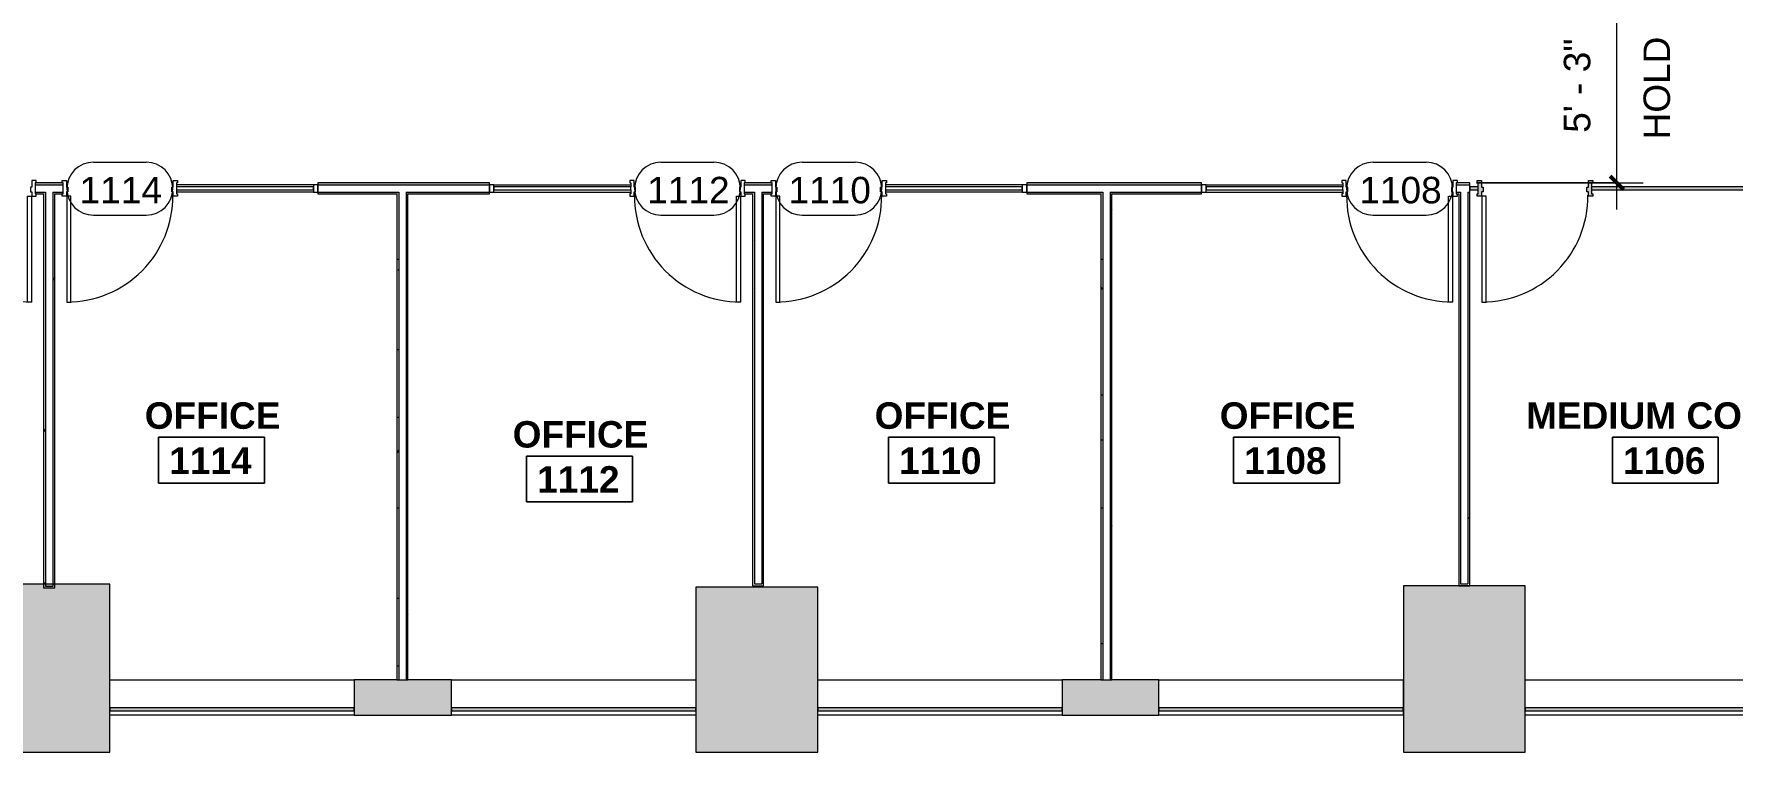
# Model space of a CAD drawing. Header units: inches. Extents: x 6664 to 8130, y 209 to 1287.
# Drawn here: x 7172 to 7749, y 209 to 453 of the extents above; entities that cross this region are included whole.
import ezdxf

# ---------------------------------------------------------------- set-up
doc = ezdxf.new("R2010")
doc.units = ezdxf.units.IN
doc.header["$MEASUREMENT"] = 0
for name, color, linetype, lineweight in [('A-ANNO-DIMS', 211, 'Continuous', 9), ('A-ANNO-DIMS-96', 211, 'Continuous', 9), ('A-AREA-IDEN', 2, 'Continuous', 9), ('A-COLS', 52, 'Continuous', 13), ('A-DOOR', 31, 'Continuous', 13), ('A-DOOR-IDEN', 31, 'Continuous', 9), ('A-GLAZ-CURT', 52, 'Continuous', 9), ('A-GLAZ-CWMG', 51, 'Continuous', 9), ('A-WALL', 113, 'Continuous', 13), ('A-WALL-PATT', 111, 'Continuous', 13), ('I-WALL', 2, 'Continuous', 9)]:
    doc.layers.add(name, color=color, linetype=linetype, lineweight=lineweight)
doc.styles.add('Swis721 Lt BT', font='swissl.ttf', dxfattribs={"height": 9})
doc.styles.add('Swis721 Lt BT_B', font='', dxfattribs={"height": 9})
doc.styles.get('Swis721 Lt BT_B').set_extended_font_data('Swis721 Lt BT', bold=True)
doc.dimstyles.new('OTJ_-_3_32__Linear__1_2__Tolerance', dxfattribs={"dimscale": 12, "dimtxt": 9.497835, "dimasz": 0.375, "dimexe": 0.75, "dimexo": 0.5, "dimgap": 0.5, "dimtad": 1, "dimdec": 1, "dimrnd": 0.5, "dimzin": 3, "dimdsep": 46, "dimlunit": 4, "dimtxsty": 'Swis721 Lt BT', "dimblk1": 'OBLIQUE', "dimblk2": 'OBLIQUE', "dimsah": 1, "dimcen": 0.09, "dimdle": 0.75, "dimazin": 0, "dimtfac": 1, "dimtdec": 4, "dimtix": 1, "dimtmove": 0, "dimatfit": 3, "dimfxl": 1, "dimtvp": 1, "dimfrac": 2, "dimtolj": 1, "dimtzin": 0, "dimarcsym": 2})
pattern_1 = [(0, (0, 0), (30.72, 7.68), [1.267, -21.773, 1.267, -21.773, -122.88]), (0, (0, 0), (30.72, 7.68), [-46.08, 1.267, -44.813, 1.267, -21.773, -53.76]), (0, (0, 0), (30.72, 7.68), [-115.2, 1.267, -14.093, 1.267, -37.133]), (120, (11.52, 3.84), (-22.011075, 22.7643004), [1.267, -21.773, 1.267, -21.773, -122.88]), (120, (11.52, 3.84), (-22.011075, 22.7643004), [-46.08, 1.267, -44.813, 1.267, -21.773, -53.76]), (120, (11.52, 3.84), (-22.011075, 22.7643004), [-115.2, 1.267, -14.093, 1.267, -37.133]), (240, (15.36, 19.2), (-8.708925, -30.4443004), [1.267, -21.773, 1.267, -21.773, -122.88]), (240, (15.36, 19.2), (-8.708925, -30.4443004), [-46.08, 1.267, -44.813, 1.267, -21.773, -53.76]), (240, (15.36, 19.2), (-8.708925, -30.4443004), [-115.2, 1.267, -14.093, 1.267, -37.133])]

# ---------------------------------------------------------------- blocks, each defined once
blk = doc.blocks.new('Door - Single - Solid Door - wood-8514569-11th FLOOR CONSTRUCTION')
at = {"layer": 'A-DOOR'}
h = blk.add_hatch(color=250, dxfattribs=at)
h.paths.add_polyline_path([(23.62, -2.71), (23.62, -1.96), (23.24, -1.96), (23.24, 1.79), (23.62, 1.79), (23.62, 2.54), (22.12, 2.54), (22.12, 0.29), (21.62, 0.29), (21.62, -1.21), (22.12, -1.21), (22.12, -2.71), (23.24, -2.71)], flags=0)
h.paths.add_polyline_path([(-15.26, -2.71), (-14.13, -2.71), (-14.13, -1.21), (-13.63, -1.21), (-13.63, 0.29), (-14.13, 0.29), (-14.13, 2.54), (-15.63, 2.54), (-15.63, 1.79), (-15.26, 1.79), (-15.26, -1.96), (-15.63, -1.96), (-15.63, -2.71)], flags=0)
at = {"layer": 'A-DOOR', "color": 8, "lineweight": 20}
for p, q in [((-15.63, 2.54), (-14.13, 2.54)), ((-15.63, 1.79), (-15.63, 2.54)), ((-15.26, 1.79), (-15.63, 1.79)), ((-15.26, 0.41), (-15.26, 1.79)), ((-14.13, 2.54), (-14.13, 0.29)), ((-14.13, 0.29), (-13.63, 0.29)), ((-13.63, 0.29), (-13.63, -1.21)), ((21.62, 0.29), (22.12, 0.29)), ((21.62, -1.21), (21.62, 0.29)), ((22.12, 2.54), (23.62, 2.54)), ((22.12, 0.29), (22.12, 2.54)), ((23.24, 1.79), (23.24, 0.41)), ((23.62, 1.79), (23.24, 1.79)), ((23.62, 2.54), (23.62, 1.79)), ((-15.63, -1.96), (-15.26, -1.96)), ((-15.63, -2.71), (-15.63, -1.96)), ((-14.13, -2.71), (-15.63, -2.71)), ((-15.26, -1.96), (-15.26, -0.59)), ((-14.13, -1.21), (-14.13, -2.71)), ((-13.63, -1.21), (-14.13, -1.21)), ((-12.63, -2.71), (-14.01, -2.71)), ((-14.01, -2.71), (-14.01, -38.71)), ((-12.63, -38.71), (-12.63, -2.71)), ((22.12, -1.21), (21.62, -1.21)), ((22.12, -2.71), (22.12, -1.21)), ((23.62, -2.71), (22.12, -2.71)), ((23.24, -0.59), (23.24, -1.96)), ((23.24, -1.96), (23.62, -1.96)), ((23.62, -1.96), (23.62, -2.71)), ((-14.01, -38.71), (-12.63, -38.71))]:
    blk.add_line(p, q, dxfattribs=at)
at = {"layer": 'A-DOOR', "lineweight": 9}
blk.add_arc((-14.01, -2.71), 36, 270, 0.5, dxfattribs=at)
blk = doc.blocks.new('Door - Single - Solid Door - wood-8514958-11th FLOOR CONSTRUCTION')
at = {"layer": 'A-DOOR', "lineweight": 9}
for p, q in [((-15.63, 2.54), (-14.13, 2.54)), ((-15.63, 1.79), (-15.63, 2.54)), ((-14.13, 2.54), (-14.13, 0.29)), ((-14.13, 0.29), (-13.63, 0.29)), ((-13.63, 0.29), (-13.63, -1.21)), ((21.62, 0.29), (22.12, 0.29)), ((21.62, -1.21), (21.62, 0.29)), ((22.12, 2.54), (23.62, 2.54)), ((22.12, 0.29), (22.12, 2.54)), ((23.24, 1.79), (23.24, 0.41)), ((23.62, 1.79), (23.24, 1.79)), ((23.62, 2.54), (23.62, 1.79)), ((-15.63, -2.71), (-15.63, -1.96)), ((-14.13, -2.71), (-15.63, -2.71)), ((-14.13, -1.21), (-14.13, -2.71)), ((-13.63, -1.21), (-14.13, -1.21)), ((22.12, -1.21), (21.62, -1.21)), ((22.12, -2.71), (22.12, -1.21)), ((23.62, -2.71), (22.12, -2.71)), ((23.24, -0.59), (23.24, -1.96)), ((23.24, -1.96), (23.62, -1.96)), ((23.62, -1.96), (23.62, -2.71))]:
    blk.add_line(p, q, dxfattribs=at)
at = {"layer": 'A-DOOR'}
for p, q in [((-12.63, -2.71), (-14.01, -2.71)), ((-14.01, -2.71), (-14.01, -38.71)), ((-12.63, -38.71), (-12.63, -2.71)), ((-14.01, -38.71), (-12.63, -38.71))]:
    blk.add_line(p, q, dxfattribs=at)
at = {"layer": 'A-DOOR', "lineweight": 9}
blk.add_arc((-14.01, -2.71), 36, 270, 0.5, dxfattribs=at)
blk = doc.blocks.new('Door - Single - Solid Door - wood-8514988-11th FLOOR CONSTRUCTION')
at = {"layer": 'A-DOOR'}
for p, q in [((-14.01, 38.71), (-12.63, 38.71)), ((-14.01, 2.71), (-14.01, 38.71)), ((-12.63, 38.71), (-12.63, 2.71)), ((-12.63, 2.71), (-14.01, 2.71))]:
    blk.add_line(p, q, dxfattribs=at)
at = {"layer": 'A-DOOR', "lineweight": 9}
for p, q in [((-15.63, 2.71), (-15.63, 1.96)), ((-14.13, 2.71), (-15.63, 2.71)), ((-14.13, 1.21), (-14.13, 2.71)), ((-13.63, 1.21), (-14.13, 1.21)), ((-13.63, -0.29), (-13.63, 1.21)), ((22.12, 1.21), (21.62, 1.21)), ((21.62, 1.21), (21.62, -0.29)), ((23.62, 2.71), (22.12, 2.71)), ((22.12, 2.71), (22.12, 1.21)), ((23.24, 0.59), (23.24, 1.96)), ((23.24, 1.96), (23.62, 1.96)), ((23.62, 1.96), (23.62, 2.71)), ((-15.63, -1.79), (-15.63, -2.54)), ((-15.63, -2.54), (-14.13, -2.54)), ((-14.13, -2.54), (-14.13, -0.29)), ((-14.13, -0.29), (-13.63, -0.29)), ((21.62, -0.29), (22.12, -0.29)), ((22.12, -0.29), (22.12, -2.54)), ((22.12, -2.54), (23.62, -2.54)), ((23.24, -1.79), (23.24, -0.41)), ((23.62, -1.79), (23.24, -1.79)), ((23.62, -2.54), (23.62, -1.79))]:
    blk.add_line(p, q, dxfattribs=at)
blk.add_arc((-14.01, 2.71), 36, 359.5, 90, dxfattribs=at)
blk = doc.blocks.new('System Panel - Glazed-7764508-11th FLOOR CONSTRUCTION')
at = {"layer": 'A-GLAZ-CURT'}
blk.add_hatch(color=7, dxfattribs=at).paths.add_polyline_path([(41.5, -0.5), (41.5, 0.5), (-41.5, 0.5), (-41.5, -0.5)], flags=0)
at = {"layer": 'A-GLAZ-CURT', "color": 8, "lineweight": 20}
for p, q in [((41.5, 0.5), (-41.5, 0.5)), ((-41.5, 0.5), (-41.5, -0.5)), ((41.5, -0.5), (41.5, 0.5)), ((-41.5, -0.5), (41.5, -0.5))]:
    blk.add_line(p, q, dxfattribs=at)
blk = doc.blocks.new('System Panel - Glazed-8515448-11th FLOOR CONSTRUCTION')
at = {"layer": 'A-GLAZ-CURT', "lineweight": 13}
for p, q in [((23.25, 0.5), (-23.25, 0.5)), ((-23.25, 0.5), (-23.25, -0.5)), ((23.25, -0.5), (23.25, 0.5)), ((-23.25, -0.5), (23.25, -0.5))]:
    blk.add_line(p, q, dxfattribs=at)
blk = doc.blocks.new('System Panel - Glazed-8515452-11th FLOOR CONSTRUCTION')
at = {"layer": 'A-GLAZ-CURT', "lineweight": 13}
for p, q in [((23.25, 0.5), (-23.25, 0.5)), ((-23.25, 0.5), (-23.25, -0.5)), ((23.25, -0.5), (23.25, 0.5)), ((-23.25, -0.5), (23.25, -0.5))]:
    blk.add_line(p, q, dxfattribs=at)
blk = doc.blocks.new('System Panel - Glazed-8489580-11th FLOOR CONSTRUCTION')
at = {"layer": 'A-GLAZ-CURT'}
h = blk.add_hatch(color=7, dxfattribs=at)
h.paths.add_polyline_path([(-36.6, -0.5), (108.87, -0.5), (108.87, 0.5), (-67.5, 0.5), (-67.5, -0.5)], flags=0)
h.paths.add_polyline_path([(-106, -0.5), (-106, 0.5), (-108.87, 0.5), (-108.87, -0.5)], flags=0)
at = {"layer": 'A-GLAZ-CURT', "color": 8, "lineweight": 20}
for p, q in [((-106, 0.5), (-108.87, 0.5)), ((-108.87, 0.5), (-108.87, -0.5)), ((-106, -0.5), (-106, 0.5)), ((108.87, 0.5), (-67.5, 0.5)), ((-67.5, 0.5), (-67.5, -0.5)), ((108.87, -0.5), (108.87, 0.5)), ((-108.87, -0.5), (-106, -0.5)), ((-67.5, -0.5), (108.87, -0.5))]:
    blk.add_line(p, q, dxfattribs=at)
blk = doc.blocks.new('Rectangular Mullion - 1_5_ x 2_5_ rectangular-8515449-11th FLOOR CONSTRUCTION')
at = {"layer": 'A-GLAZ-CWMG', "lineweight": 20}
for p, q in [((-1.5, 1.25), (0, 1.25)), ((-1.5, -1.25), (-1.5, 1.25)), ((0, 1.25), (0, -1.25)), ((0, -1.25), (-1.5, -1.25))]:
    blk.add_line(p, q, dxfattribs=at)
blk = doc.blocks.new('Rectangular Mullion - 1_5_ x 2_5_ rectangular-8515453-11th FLOOR CONSTRUCTION')
at = {"layer": 'A-GLAZ-CWMG', "lineweight": 20}
for p, q in [((-1.5, 1.25), (0, 1.25)), ((-1.5, -1.25), (-1.5, 1.25)), ((0, 1.25), (0, -1.25)), ((0, -1.25), (-1.5, -1.25))]:
    blk.add_line(p, q, dxfattribs=at)
blk = doc.blocks.new('Rectangular Mullion - 1_5_ x 2_5_ rectangular-8515447-11th FLOOR CONSTRUCTION')
at = {"layer": 'A-GLAZ-CWMG'}
for p, q in [((7570.61, 401.61), (7617.11, 401.61)), ((7570.61, 399.11), (7617.11, 399.11))]:
    blk.add_line(p, q, dxfattribs=at)
blk = doc.blocks.new('Rectangular Mullion - 1_5_ x 2_5_ rectangular-8515451-11th FLOOR CONSTRUCTION')
at = {"layer": 'A-GLAZ-CWMG'}
for p, q in [((7508.2, 401.61), (7461.7, 401.61)), ((7508.2, 399.11), (7461.7, 399.11))]:
    blk.add_line(p, q, dxfattribs=at)
blk = doc.blocks.new('Room Tag - Room Name and Number-3379422-11th FLOOR CONSTRUCTION')
at = {"layer": 'A-AREA-IDEN'}
for p, q in [((-0.1881, -0.1636), (-0.1881, -0.0018)), ((-0.1881, -0.0018), (0.1869, -0.0018)), ((0.1869, -0.0018), (-0.1881, -0.0018)), ((-0.1881, -0.0018), (-0.1881, -0.1636)), ((0.1869, -0.0018), (0.1869, -0.1636)), ((0.1869, -0.1636), (0.1869, -0.0018)), ((0.1869, -0.1636), (-0.1881, -0.1636)), ((-0.1881, -0.1636), (0.1869, -0.1636))]:
    blk.add_line(p, q, dxfattribs=at)
blk = doc.blocks.new('Door Tag - Door Tag-41184-11th FLOOR CONSTRUCTION')
at = {"layer": 'A-DOOR-IDEN'}
for p, q in [((-0.09375, 0.09375), (0.09375, 0.09375)), ((-0.09375, -0.09375), (0.09375, -0.09375))]:
    blk.add_line(p, q, dxfattribs=at)
for centre, start, end in [((-0.09375, 0), 90, 270), ((0.09375, 0), 270, 90)]:
    blk.add_arc(centre, 0.09375, start, end, dxfattribs=at)
blk = doc.blocks.new('DIMBLOCK4-11th FLOOR CONSTRUCTION')
at = {"layer": 'A-ANNO-DIMS-96'}
for p, q in [((7710.17, 393.23), (7710.17, 474.36)), ((7655.99, 465.36), (7719.17, 465.36)), ((7710.17, 465.36), (7655.99, 465.36)), ((7662.49, 402.23), (7719.17, 402.23)), ((7710.17, 402.23), (7662.49, 402.23))]:
    blk.add_line(p, q, dxfattribs=at)
at = {"layer": 'A-ANNO-DIMS-96', "lineweight": 50}
for p, q in [((7710.17, 465.36), (7707.92, 467.61)), ((7710.17, 465.36), (7712.42, 463.11)), ((7710.17, 402.23), (7707.92, 404.48)), ((7710.17, 402.23), (7712.42, 399.98))]:
    blk.add_line(p, q, dxfattribs=at)
at = {"layer": 'A-ANNO-DIMS-96', "color": 0, "char_height": 9, "attachment_point": 1, "rotation": 90, "line_spacing_factor": 1.005062, "style": 'Swis721 Lt BT'}
for s, insert, width in [('5\' - 3"', (7692.16, 419.25), 34.9159), ('HOLD', (7719.24, 416.99), 40.3432)]:
    blk.add_mtext(s, dxfattribs=dict(at, insert=insert, width=width))
blk = doc.blocks.new('_Oblique')
at = {"color": 0, "linetype": 'ByBlock', "lineweight": -2}
blk.add_line((-0.5, -0.5), (0.5, 0.5), dxfattribs=at)

msp = doc.modelspace()

# ---------------------------------------------------------------- hatches: boundary and pattern name
at = {"layer": 'A-COLS', "lineweight": 9}
h = msp.add_hatch(color=7, dxfattribs=at)
h.paths.add_polyline_path([(6917.74, 208.52), (6958.99, 208.52), (6958.99, 266.36), (6917.74, 266.36)], flags=0)
h.paths.add_polyline_path([(7919.99, 208.86), (7919.99, 264.61), (7877.99, 264.61), (7877.99, 208.86)], flags=0)
h.paths.add_polyline_path([(7678.99, 208.86), (7678.99, 265.36), (7637.74, 265.36), (7637.74, 208.86)], flags=0)
h.paths.add_polyline_path([(7438.74, 208.86), (7438.74, 264.86), (7397.24, 264.86), (7397.24, 208.86), (7420.62, 208.86)], flags=0)
h.paths.add_polyline_path([(7198.24, 208.86), (7198.24, 265.86), (7157.99, 265.86), (7157.99, 208.86)], flags=0)
h.paths.add_polyline_path([(6797.99, 232.36), (6837.99, 232.36), (6837.99, 266.36), (6797.99, 266.36)], flags=0)
h.paths.add_polyline_path([(8121.74, 239.49), (8121.74, 274.69), (8109.99, 274.69), (8109.99, 239.49)], flags=0)
h.paths.add_polyline_path([(6707.38, 344.86), (6715.49, 344.86), (6715.49, 384.48), (6681.49, 384.48), (6681.49, 344.86), (6707.25, 344.86)], flags=0)
h.paths.add_polyline_path([(8121.74, 469.48), (8121.74, 492.36), (8109.99, 492.36), (8109.99, 469.48), (8121.12, 469.48)], flags=0)
h.paths.add_polyline_path([(6664.49, 478.17), (6726.99, 478.17), (6726.99, 519.17), (6664.49, 519.17)], flags=0)
h.paths.add_polyline_path([(6664.49, 612.49), (6697.16, 612.49), (6697.16, 653.49), (6664.49, 653.49)], flags=0)
h.paths.add_polyline_path([(8118.95, 708.36), (8121.74, 708.36), (8121.74, 732.36), (8109.99, 732.36), (8109.99, 708.36)], flags=0)
h.paths.add_polyline_path([(6664.49, 746.8), (6726.99, 746.8), (6726.99, 787.8), (6664.49, 787.8), (6664.49, 748.58)], flags=0)
h.paths.add_polyline_path([(6718.26, 881.12), (6718.26, 922.12), (6664.49, 922.12), (6664.49, 881.12), (6718.04, 881.12)], flags=0)
h.paths.add_polyline_path([(6780.73, 1037.09), (6815.03, 1059.37), (6796.58, 1087.79), (6762.27, 1065.52), (6775.18, 1045.64)], flags=0)
h.paths.add_polyline_path([(8042.08, 1083.71), (8048.79, 1098.79), (8026.2, 1108.84), (8019.49, 1093.77)], flags=0)
h.paths.add_polyline_path([(6935.81, 1146.19), (6962.6, 1163.7), (6947.63, 1186.61), (6920.84, 1169.11), (6927.75, 1158.52)], flags=0)
h.paths.add_polyline_path([(7674.09, 1248.53), (7681.39, 1264.18), (7659.41, 1273.97), (7652.29, 1258.7), (7662.21, 1254.07)], flags=0)
h.paths.add_polyline_path([(7420.62, 1256.36), (7433.99, 1256.36), (7433.99, 1274.36), (7413.99, 1274.36), (7413.99, 1256.36)], flags=0)
h.paths.add_polyline_path([(7198.49, 1257.36), (7198.49, 1287.25), (7166.49, 1287.25), (7166.49, 1257.36)], flags=0)
h.paths.add_polyline_path([(7659.82, 1274.86), (7674.42, 1274.86), (7662.43, 1280.45), (7662.21, 1279.98)], flags=0)
at = {"layer": 'A-WALL-PATT', "lineweight": 9}
h = msp.add_hatch(dxfattribs=at)
h.set_pattern_fill('FP_1', color=256, style=0, pattern_type=2)
h.set_pattern_definition(pattern_1)
h.paths.add_polyline_path([(7655.99, 398.48), (7656.49, 398.48), (7656.49, 399.11), (7655.61, 399.11), (7655.61, 398.48)], flags=0)
h.paths.add_polyline_path([(7535.5, 398.48), (7535.5, 399.11), (7509.7, 399.11), (7509.7, 398.48), (7534.87, 398.48)], flags=0)
h.paths.add_polyline_path([(7420.62, 398.48), (7423.2, 398.48), (7423.2, 399.11), (7419.7, 399.11), (7419.7, 398.48), (7420.33, 398.48)], flags=0)
h.paths.add_polyline_path([(7569.11, 398.48), (7569.11, 399.11), (7538, 399.11), (7538, 398.48), (7538.62, 398.48)], flags=0)
h.paths.add_polyline_path([(7413.7, 398.48), (7417.2, 398.48), (7417.2, 399.11), (7413.7, 399.11)], flags=0)
h.paths.add_polyline_path([(7316.65, 398.48), (7327.2, 398.48), (7327.2, 399.11), (7298.86, 399.11), (7298.86, 398.48), (7299.48, 398.48)], flags=0)
h.paths.add_polyline_path([(7268.86, 398.48), (7296.36, 398.48), (7296.36, 399.11), (7268.86, 399.11)], flags=0)
h.paths.add_polyline_path([(7179.48, 398.48), (7182.36, 398.48), (7182.36, 399.11), (7178.86, 399.11), (7178.86, 398.48)], flags=0)
h.paths.add_polyline_path([(7172.86, 398.48), (7176.36, 398.48), (7176.36, 399.11), (7172.86, 399.11)], flags=0)
h.paths.add_polyline_path([(7057.11, 398.48), (7057.74, 398.48), (7057.74, 399.11), (7031.24, 399.11), (7031.24, 398.48)], flags=0)
h.paths.add_polyline_path([(7060.86, 398.48), (7086.36, 398.48), (7086.36, 399.11), (7060.24, 399.11), (7060.24, 398.48)], flags=0)
h.paths.add_polyline_path([(6938.11, 398.48), (6938.74, 398.48), (6938.74, 399.11), (6935.24, 399.11), (6935.24, 398.48)], flags=0)
h.paths.add_polyline_path([(6944.74, 398.48), (6944.74, 399.11), (6941.24, 399.11), (6941.24, 398.48), (6941.86, 398.48)], flags=0)
h.paths.add_polyline_path([(6876.83, 398.48), (6876.86, 398.48), (6876.83, 399.11), (6876.21, 399.11), (6876.21, 398.48)], flags=0)
h.paths.add_polyline_path([(6873.64, 398.48), (6873.71, 398.48), (6873.71, 399.11), (6873.08, 399.11), (6873.08, 398.48)], flags=0)
h.paths.add_polyline_path([(6896.74, 398.48), (6896.74, 399.11), (6896.36, 399.11), (6896.36, 398.48)], flags=0)
h = msp.add_hatch(dxfattribs=at)
h.set_pattern_fill('FP_1', color=256, style=0, pattern_type=2)
h.set_pattern_definition(pattern_1)
h.paths.add_polyline_path([(7655.61, 401.61), (7656.49, 401.65), (7656.49, 402.23), (7655.61, 402.23)], flags=0)
h.paths.add_polyline_path([(7524.58, 401.61), (7569.11, 401.61), (7569.11, 402.23), (7509.7, 402.23), (7509.7, 401.61)], flags=0)
h.paths.add_polyline_path([(7420.34, 401.61), (7423.2, 401.61), (7423.2, 402.23), (7413.7, 402.23), (7413.7, 401.61), (7420.33, 401.61)], flags=0)
h.paths.add_polyline_path([(7316.65, 401.61), (7327.2, 401.61), (7327.2, 402.23), (7268.86, 402.23), (7268.86, 401.61), (7298.86, 401.61)], flags=0)
h.paths.add_polyline_path([(7182.36, 401.61), (7182.36, 402.23), (7172.86, 402.23), (7172.86, 401.61), (7179.5, 401.61)], flags=0)
h.paths.add_polyline_path([(7057.74, 401.61), (7086.36, 401.61), (7086.36, 402.23), (7031.24, 402.23), (7031.24, 401.61)], flags=0)
h.paths.add_polyline_path([(6941.24, 401.61), (6944.74, 401.61), (6944.74, 402.23), (6935.24, 402.23), (6935.24, 401.61), (6938.74, 401.61)], flags=0)
h.paths.add_polyline_path([(6876.77, 401.61), (6876.86, 401.61), (6876.83, 402.23), (6876.21, 402.23), (6876.21, 401.61)], flags=0)
h.paths.add_polyline_path([(6896.36, 401.61), (6896.74, 401.61), (6896.74, 402.23), (6896.36, 402.23), (6896.36, 401.98)], flags=0)
h = msp.add_hatch(dxfattribs=at)
h.set_pattern_fill('FP_1', color=256, style=0, pattern_type=2)
h.set_pattern_definition(pattern_1)
h.paths.add_polyline_path([(7175.73, 265.86), (7176.36, 265.86), (7176.36, 398.48), (7175.73, 398.48), (7175.73, 302.99)], flags=0)
h = msp.add_hatch(dxfattribs=at)
h.set_pattern_fill('FP_1', color=256, style=0, pattern_type=2)
h.set_pattern_definition(pattern_1)
h.paths.add_polyline_path([(7178.86, 265.86), (7179.48, 265.86), (7179.48, 398.48), (7178.86, 398.48), (7178.86, 265.86)], flags=0)
h = msp.add_hatch(dxfattribs=at)
h.set_pattern_fill('FP_1', color=256, style=0, pattern_type=2)
h.set_pattern_definition(pattern_1)
h.paths.add_polyline_path([(7296.36, 233.36), (7296.36, 398.48), (7295.73, 398.48), (7295.73, 233.36)], flags=0)
h = msp.add_hatch(dxfattribs=at)
h.set_pattern_fill('FP_1', color=256, style=0, pattern_type=2)
h.set_pattern_definition(pattern_1)
h.paths.add_polyline_path([(7299.48, 233.36), (7299.48, 398.48), (7298.86, 398.48), (7298.86, 233.36)], flags=0)
h = msp.add_hatch(dxfattribs=at)
h.set_pattern_fill('FP_1', color=256, style=0, pattern_type=2)
h.set_pattern_definition(pattern_1)
h.paths.add_polyline_path([(7416.58, 265.36), (7417.2, 265.36), (7417.2, 398.48), (7416.58, 398.48), (7416.58, 265.98)], flags=0)
h = msp.add_hatch(dxfattribs=at)
h.set_pattern_fill('FP_1', color=256, style=0, pattern_type=2)
h.set_pattern_definition(pattern_1)
h.paths.add_polyline_path([(7419.7, 265.36), (7420.33, 265.36), (7420.33, 398.48), (7419.7, 398.48), (7419.7, 265.98), (7417.2, 265.98), (7417.2, 265.36), (7419.7, 265.36)], flags=0)
h = msp.add_hatch(dxfattribs=at)
h.set_pattern_fill('FP_1', color=256, style=0, pattern_type=2)
h.set_pattern_definition(pattern_1)
h.paths.add_polyline_path([(7535.5, 233.36), (7535.5, 398.48), (7534.87, 398.48), (7534.87, 233.36)], flags=0)
h = msp.add_hatch(dxfattribs=at)
h.set_pattern_fill('FP_1', color=256, style=0, pattern_type=2)
h.set_pattern_definition(pattern_1)
h.paths.add_polyline_path([(7538, 233.36), (7538.62, 233.36), (7538.62, 398.48), (7538, 398.48), (7538, 233.83)], flags=0)
h = msp.add_hatch(dxfattribs=at)
h.set_pattern_fill('FP_1', color=256, style=0, pattern_type=2)
h.set_pattern_definition(pattern_1)
h.paths.add_polyline_path([(7656.49, 265.36), (7657.11, 265.36), (7657.11, 399.11), (7656.49, 399.11), (7656.49, 265.98)], flags=0)
h = msp.add_hatch(dxfattribs=at)
h.set_pattern_fill('FP_1', color=256, style=0, pattern_type=2)
h.set_pattern_definition(pattern_1)
h.paths.add_polyline_path([(7659.61, 265.36), (7660.24, 265.36), (7660.24, 398.48), (7659.61, 398.48), (7659.61, 265.98), (7657.11, 265.98), (7657.11, 265.36), (7659.61, 265.36)], flags=0)
for points in [[(7281.24, 221.36), (7314.3, 221.36), (7314.3, 233.36), (7281.24, 233.36)], [(7535.5, 221.36), (7554.62, 221.36), (7554.62, 233.36), (7521.74, 233.36), (7521.74, 221.36)], [(7637.62, 221.36), (7637.74, 221.36), (7637.74, 233.36), (7637.62, 233.36), (7637.62, 222.86)]]:
    msp.add_hatch(color=7, dxfattribs=at).paths.add_polyline_path(points, flags=0)

# ---------------------------------------------------------------- linework, layer by layer
at = {"layer": 'A-COLS', "color": 8, "lineweight": 20}
for p, q in [((7198.24, 265.86), (7157.99, 265.86)), ((7198.24, 208.86), (7198.24, 265.86)), ((7438.74, 264.86), (7397.24, 264.86)), ((7397.24, 264.86), (7397.24, 208.86)), ((7438.74, 208.86), (7438.74, 264.86)), ((7678.99, 265.36), (7637.74, 265.36)), ((7637.74, 265.36), (7637.74, 208.86)), ((7678.99, 208.86), (7678.99, 265.36)), ((7157.99, 208.86), (7198.24, 208.86)), ((7397.24, 208.86), (7438.74, 208.86)), ((7637.74, 208.86), (7678.99, 208.86))]:
    msp.add_line(p, q, dxfattribs=at)
at = {"layer": 'A-WALL'}
for p, q in [((7172.86, 401.61), (7182.36, 401.61)), ((7172.86, 399.11), (7176.36, 399.11)), ((7176.36, 399.11), (7176.36, 265.23)), ((7178.86, 399.11), (7178.86, 265.23)), ((7178.86, 399.11), (7182.36, 399.11)), ((7268.86, 401.61), (7327.2, 401.61)), ((7268.86, 399.11), (7296.36, 399.11)), ((7296.36, 399.11), (7296.36, 233.36)), ((7298.86, 399.11), (7298.86, 233.36)), ((7298.86, 399.11), (7327.2, 399.11)), ((7413.7, 401.61), (7423.2, 401.61)), ((7413.7, 399.11), (7417.2, 399.11)), ((7417.2, 399.11), (7417.2, 265.98)), ((7419.7, 399.11), (7423.2, 399.11)), ((7419.7, 399.11), (7419.7, 265.98)), ((7509.7, 401.61), (7569.11, 401.61)), ((7509.7, 399.11), (7535.5, 399.11)), ((7535.5, 399.11), (7535.5, 233.36)), ((7538, 399.11), (7569.11, 399.11)), ((7538, 399.11), (7538, 233.36)), ((7655.61, 401.61), (7660.24, 401.61)), ((7655.61, 399.11), (7657.11, 399.11)), ((7657.11, 399.11), (7657.11, 265.98)), ((7659.61, 399.11), (7659.61, 265.98)), ((7659.61, 399.11), (7660.24, 399.11)), ((7417.2, 265.98), (7419.7, 265.98)), ((7657.11, 265.98), (7659.61, 265.98)), ((7176.36, 265.23), (7178.86, 265.23)), ((7295.73, 233.36), (7299.48, 233.36)), ((7534.87, 233.36), (7538.62, 233.36))]:
    msp.add_line(p, q, dxfattribs=at)
at = {"layer": 'A-WALL', "lineweight": 9}
for p, q in [((7198.24, 233.36), (7281.24, 233.36)), ((7314.3, 233.36), (7397.24, 233.36)), ((7438.74, 233.36), (7521.74, 233.36)), ((7554.62, 233.36), (7637.62, 233.36)), ((7678.99, 233.36), (7761.99, 233.36)), ((7281.24, 221.36), (7198.24, 221.36)), ((7397.24, 221.36), (7314.3, 221.36)), ((7521.74, 221.36), (7438.74, 221.36)), ((7637.62, 221.36), (7554.62, 221.36)), ((7761.99, 221.36), (7678.99, 221.36))]:
    msp.add_line(p, q, dxfattribs=at)
at = {"layer": 'A-WALL', "color": 8, "lineweight": 20}
for p, q in [((7295.73, 233.36), (7281.24, 233.36)), ((7281.24, 233.36), (7281.24, 221.36)), ((7314.3, 233.36), (7299.48, 233.36)), ((7314.3, 221.36), (7314.3, 233.36)), ((7534.87, 233.36), (7521.74, 233.36)), ((7521.74, 233.36), (7521.74, 221.36)), ((7554.62, 233.36), (7538.62, 233.36)), ((7554.62, 221.36), (7554.62, 233.36)), ((7637.74, 233.36), (7637.62, 233.36)), ((7637.62, 233.36), (7637.62, 221.36)), ((7637.74, 221.36), (7637.74, 233.36)), ((7281.24, 221.36), (7314.3, 221.36)), ((7521.74, 221.36), (7554.62, 221.36)), ((7637.62, 221.36), (7637.74, 221.36))]:
    msp.add_line(p, q, dxfattribs=at)
at = {"layer": 'I-WALL', "lineweight": 13}
for p, q in [((7182.36, 402.23), (7172.86, 402.23)), ((7172.86, 402.23), (7172.86, 398.48)), ((7172.86, 398.48), (7175.73, 398.48)), ((7175.73, 398.48), (7175.73, 264.61)), ((7179.48, 264.61), (7179.48, 398.48)), ((7179.48, 398.48), (7182.36, 398.48)), ((7182.36, 398.48), (7182.36, 402.23)), ((7327.2, 402.23), (7268.86, 402.23)), ((7268.86, 402.23), (7268.86, 398.48)), ((7268.86, 398.48), (7295.73, 398.48)), ((7295.73, 398.48), (7295.73, 233.36)), ((7299.48, 233.36), (7299.48, 398.48)), ((7299.48, 398.48), (7327.2, 398.48)), ((7327.2, 398.48), (7327.2, 402.23)), ((7423.2, 402.23), (7413.7, 402.23)), ((7413.7, 402.23), (7413.7, 398.48)), ((7413.7, 398.48), (7416.58, 398.48)), ((7416.58, 398.48), (7416.58, 265.36)), ((7420.33, 398.48), (7423.2, 398.48)), ((7420.33, 265.36), (7420.33, 398.48)), ((7423.2, 398.48), (7423.2, 402.23)), ((7569.11, 402.23), (7509.7, 402.23)), ((7509.7, 402.23), (7509.7, 398.48)), ((7509.7, 398.48), (7534.87, 398.48)), ((7534.87, 398.48), (7534.87, 233.36)), ((7538.62, 398.48), (7569.11, 398.48)), ((7538.62, 233.36), (7538.62, 398.48)), ((7569.11, 398.48), (7569.11, 402.23)), ((7655.61, 402.23), (7655.61, 398.48)), ((7660.24, 402.23), (7655.61, 402.23)), ((7655.61, 398.48), (7656.49, 398.48)), ((7656.49, 398.48), (7656.49, 265.36)), ((7660.24, 265.36), (7660.24, 402.23)), ((7175.73, 264.61), (7179.48, 264.61)), ((7416.58, 265.36), (7420.33, 265.36)), ((7656.49, 265.36), (7660.24, 265.36))]:
    msp.add_line(p, q, dxfattribs=at)

# ---------------------------------------------------------------- block references
at = {"layer": 'A-AREA-IDEN', "xscale": 95.99999999999994, "yscale": 95.99999999999994, "zscale": 95.99999999999994}
for p in [(7232.81, 315.96), (7480.77, 315.96), (7598.01, 315.96), (7726.71, 315.96), (7357.81, 309.59)]:
    msp.add_blockref('Room Tag - Room Name and Number-3379422-11th FLOOR CONSTRUCTION', p, dxfattribs=at)
at = {"layer": 'A-DOOR', "rotation": 180}
for p in [(7157.6, 400.45), (7398.45, 400.45), (7640.36, 400.45)]:
    msp.add_blockref('Door - Single - Solid Door - wood-8514988-11th FLOOR CONSTRUCTION', p, dxfattribs=at)
at = {"layer": 'A-DOOR'}
for name, p in [('Door - Single - Solid Door - wood-8514958-11th FLOOR CONSTRUCTION', (7197.62, 400.45)), ('Door - Single - Solid Door - wood-8514958-11th FLOOR CONSTRUCTION', (7438.46, 400.45)), ('Door - Single - Solid Door - wood-8514569-11th FLOOR CONSTRUCTION', (7678.37, 400.45))]:
    msp.add_blockref(name, p, dxfattribs=at)
at = {"layer": 'A-DOOR-IDEN', "xscale": 95.99999999999994, "yscale": 95.99999999999994, "zscale": 95.99999999999994}
for p in [(7201.61, 400.26), (7394.45, 400.26), (7442.45, 400.26), (7636.36, 400.26)]:
    msp.add_blockref('Door Tag - Door Tag-41184-11th FLOOR CONSTRUCTION', p, dxfattribs=at)
at = {"layer": 'A-GLAZ-CURT'}
for name, p in [('System Panel - Glazed-8515452-11th FLOOR CONSTRUCTION', (7244.11, 400.36)), ('System Panel - Glazed-8515452-11th FLOOR CONSTRUCTION', (7484.95, 400.36)), ('System Panel - Glazed-8489580-11th FLOOR CONSTRUCTION', (7769.11, 400.36)), ('System Panel - Glazed-7764508-11th FLOOR CONSTRUCTION', (7239.74, 223.36)), ('System Panel - Glazed-7764508-11th FLOOR CONSTRUCTION', (7355.8, 223.36)), ('System Panel - Glazed-7764508-11th FLOOR CONSTRUCTION', (7480.24, 223.36)), ('System Panel - Glazed-7764508-11th FLOOR CONSTRUCTION', (7596.12, 223.36)), ('System Panel - Glazed-7764508-11th FLOOR CONSTRUCTION', (7720.49, 223.36))]:
    msp.add_blockref(name, p, dxfattribs=at)
at = {"layer": 'A-GLAZ-CURT', "rotation": 180}
for name, p in [('System Panel - Glazed-8515452-11th FLOOR CONSTRUCTION', (7351.95, 400.36)), ('System Panel - Glazed-8515448-11th FLOOR CONSTRUCTION', (7593.86, 400.36))]:
    msp.add_blockref(name, p, dxfattribs=at)
at = {"layer": 'A-GLAZ-CWMG'}
for name, p in [('Rectangular Mullion - 1_5_ x 2_5_ rectangular-8515451-11th FLOOR CONSTRUCTION', (-240.84, 0)), ('Rectangular Mullion - 1_5_ x 2_5_ rectangular-8515451-11th FLOOR CONSTRUCTION', (0, 0)), ('Rectangular Mullion - 1_5_ x 2_5_ rectangular-8515447-11th FLOOR CONSTRUCTION', (0, 0))]:
    msp.add_blockref(name, p, dxfattribs=at)
at = {"layer": 'A-GLAZ-CWMG', "extrusion": (0, 0, -1), "rotation": 180}
for p in [(-7268.86, 400.36), (-7509.7, 400.36)]:
    msp.add_blockref('Rectangular Mullion - 1_5_ x 2_5_ rectangular-8515453-11th FLOOR CONSTRUCTION', p, dxfattribs=at)
at = {"layer": 'A-GLAZ-CWMG', "extrusion": (0, 0, -1)}
for name, p in [('Rectangular Mullion - 1_5_ x 2_5_ rectangular-8515453-11th FLOOR CONSTRUCTION', (-7327.2, 400.36)), ('Rectangular Mullion - 1_5_ x 2_5_ rectangular-8515449-11th FLOOR CONSTRUCTION', (-7569.11, 400.36))]:
    msp.add_blockref(name, p, dxfattribs=at)
at = {"layer": 'A-GLAZ-CWMG', "rotation": 180}
msp.add_blockref('Rectangular Mullion - 1_5_ x 2_5_ rectangular-8515451-11th FLOOR CONSTRUCTION', (14836.91, 800.72), dxfattribs=at)

# ---------------------------------------------------------------- texts
at = {"layer": 'A-AREA-IDEN', "char_height": 9, "attachment_point": 1, "style": 'Swis721 Lt BT_B'}
for s, insert, width in [('OFFICE', (7210.07, 327.67), 54.843), ('OFFICE', (7458.03, 327.67), 54.843), ('OFFICE', (7575.27, 327.67), 54.843), ('MEDIUM CONF.', (7679.35, 327.67), 114.534), ('OFFICE', (7335.06, 321.3), 54.843), ('1114', (7218.4, 312.36), 33.936), ('1110', (7466.36, 312.36), 33.936), ('1108', (7583.6, 312.36), 33.936), ('1106', (7712.3, 312.36), 33.936), ('1112', (7343.39, 305.98), 33.936)]:
    msp.add_mtext(s, dxfattribs=dict(at, insert=insert, width=width))
at = {"layer": 'A-DOOR-IDEN', "char_height": 9, "width": 32.724, "attachment_point": 1, "style": 'Swis721 Lt BT'}
for s, insert in [('1114', (7187.94, 404.28)), ('1112', (7380.79, 404.28)), ('1110', (7428.79, 404.28)), ('1108', (7622.7, 404.28))]:
    msp.add_mtext(s, dxfattribs=dict(at, insert=insert))

# ---------------------------------------------------------------- dimensions: what is measured, and where the dimension line sits
at = {"layer": 'A-ANNO-DIMS'}
dim = msp.add_linear_dim(base=(7710.17, 465.36), p1=(7656.49, 402.23), p2=(7649.99, 465.36), angle=90, text='<>\\XHOLD', dimstyle='OTJ_-_3_32__Linear__1_2__Tolerance', override={"dimpost": '<>', "dimfxl": 63.458771}, dxfattribs=at)
dim.commit()
dim.dimension.update_dxf_attribs({"geometry": 'DIMBLOCK4-11th FLOOR CONSTRUCTION', "text_midpoint": (7710.17, 433.8)})

doc.saveas('drawing.dxf')
